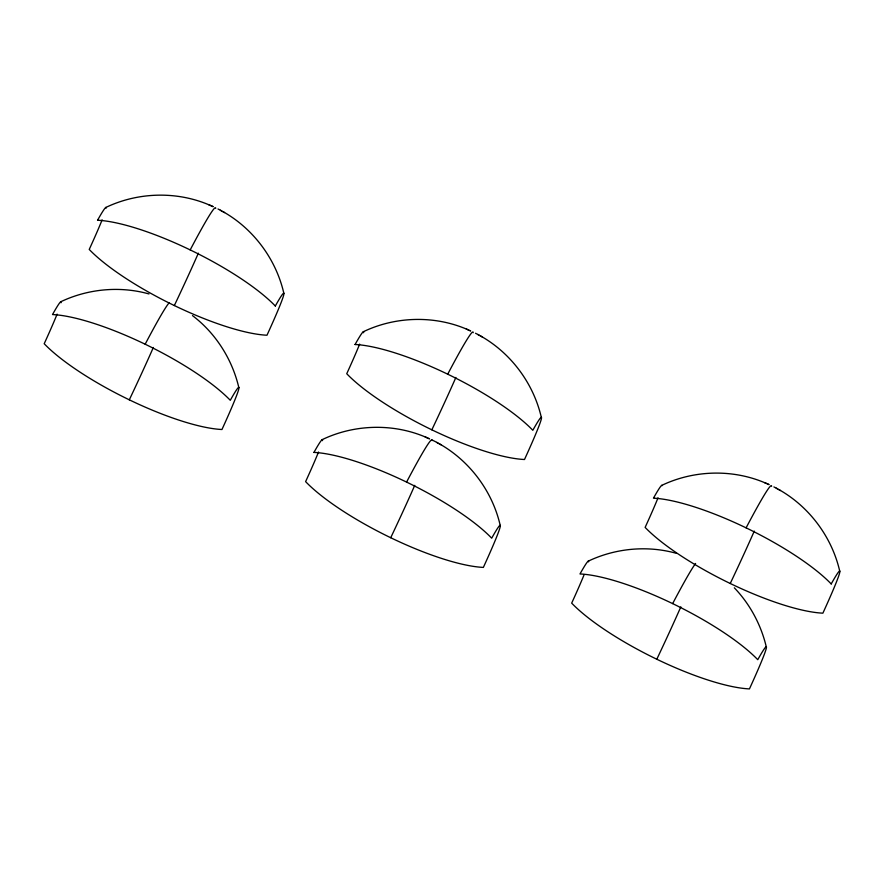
<?xml version="1.0" encoding="UTF-8"?>
<svg xmlns="http://www.w3.org/2000/svg" width="884" height="884" viewBox="0 0 884 884"><rect width="100%" height="100%" fill="white"/><g stroke="black" fill="none" stroke-linecap="round" stroke-linejoin="round"><path stroke-width="1.33" d="M105.782 207.475C138.357 191.861 177.706 190.911 210.768 205.607M60.753 301.753C87.991 288.803 119.881 285.786 148.976 293.941M363.291 331.743C395.866 316.129 435.215 315.19 468.288 329.876M322.163 439.646C354.738 424.033 394.087 423.093 427.149 437.779M661.674 485.415C694.26 469.802 733.598 468.863 766.671 483.548M588.236 561.152C615.485 548.191 647.375 545.185 676.459 553.34M212.016 206.16L213.188 206.657L208.812 204.768M469.526 330.439L470.697 330.936L466.332 329.036M767.909 484.112L769.091 484.609L764.715 482.708M428.397 438.342L429.569 438.84L425.193 436.939M431.978 439.967C466.166 456.21 491.869 488.686 500.245 525.56M773.898 486.929C806.926 503.493 831.568 535.339 839.767 571.318M475.515 333.257C508.532 349.821 533.185 381.678 541.384 417.657M218.005 208.989C251.023 225.553 275.664 257.399 283.863 293.377M778.561 489.46L780.461 490.543M480.167 335.787L482.078 336.87M222.657 211.519L224.558 212.602M439.039 443.691L440.939 444.774M776.262 488.178L777.423 488.841M477.868 334.506L479.04 335.169M220.359 210.237L221.519 210.9M436.74 442.409L437.9 443.072M192.491 315.599C215.74 333.246 232.238 359.291 238.846 387.667M734.328 587.816C750.063 604.225 761.135 624.944 766.329 647.066M680.835 606.855A126.644 5.569 -64.2 0 1 656.801 659.232M672.658 603.595A126.644 5.569 -64.2 0 1 695.586 563.473M588.589 561.859A79.24 3.481 -64.2 0 0 579.992 573.959A116.069 28.476 26.4 0 1 757.765 659.696A79.24 3.492 -64.2 0 1 749.444 688.901A116.069 28.476 26.4 0 1 571.683 603.131A79.24 3.481 -64.2 0 0 584.158 574.611M831.214 583.959A116.069 28.476 26.4 0 0 653.453 498.178A79.24 3.481 -64.2 0 1 662.05 485.692M746.096 527.858A126.644 5.569 -64.2 0 1 771.599 486.333M754.273 531.118A126.644 5.569 -64.2 0 1 730.239 583.495M831.225 583.915A79.24 3.492 -64.2 0 1 822.882 613.164A116.069 28.476 26.4 0 1 645.132 527.394A79.24 3.481 -64.2 0 0 658.039 497.791M313.93 452.409A116.069 28.476 26.4 0 1 491.692 538.19A79.24 3.492 -64.2 0 1 483.36 567.406A116.069 28.476 26.4 0 1 305.61 481.625A79.24 3.481 -64.2 0 0 318.516 452.022M406.574 482.089A126.644 5.569 -64.2 0 1 432.077 440.563M414.751 485.349A126.644 5.569 -64.2 0 1 390.717 537.726M313.919 452.453A79.24 3.481 -64.2 0 1 322.472 440.63M355.07 344.506A116.069 28.476 26.4 0 1 532.82 430.287A79.24 3.492 -64.2 0 1 524.499 459.503A116.069 28.476 26.4 0 1 346.738 373.722A79.24 3.481 -64.2 0 0 359.644 344.119M447.713 374.186A126.644 5.569 -64.2 0 1 473.216 332.66M455.89 377.446A126.644 5.569 -64.2 0 1 431.845 429.823M355.048 344.55A79.24 3.481 -64.2 0 1 363.6 332.727M153.352 347.456A126.644 5.569 -64.2 0 1 129.307 399.833M145.175 344.196A126.644 5.569 -64.2 0 1 169.231 302.704M61.062 302.737A79.24 3.481 -64.2 0 0 52.51 314.56A116.069 28.476 26.4 0 1 230.282 400.297A79.24 3.492 -64.2 0 1 221.961 429.502A116.069 28.476 26.4 0 1 44.2 343.732A79.24 3.481 -64.2 0 0 57.106 314.129M190.193 249.918A126.644 5.569 -64.2 0 1 215.696 208.392M198.37 253.178A126.644 5.569 -64.2 0 1 174.336 305.555M97.56 220.238A116.069 28.476 26.4 0 1 275.311 306.019M275.333 305.974A79.24 3.492 -64.2 0 1 266.979 335.224A116.069 28.476 26.4 0 1 89.229 249.443A79.24 3.481 -64.2 0 0 102.135 219.84M97.538 220.282A79.24 3.481 -64.2 0 1 106.135 208.171"/></g></svg>
